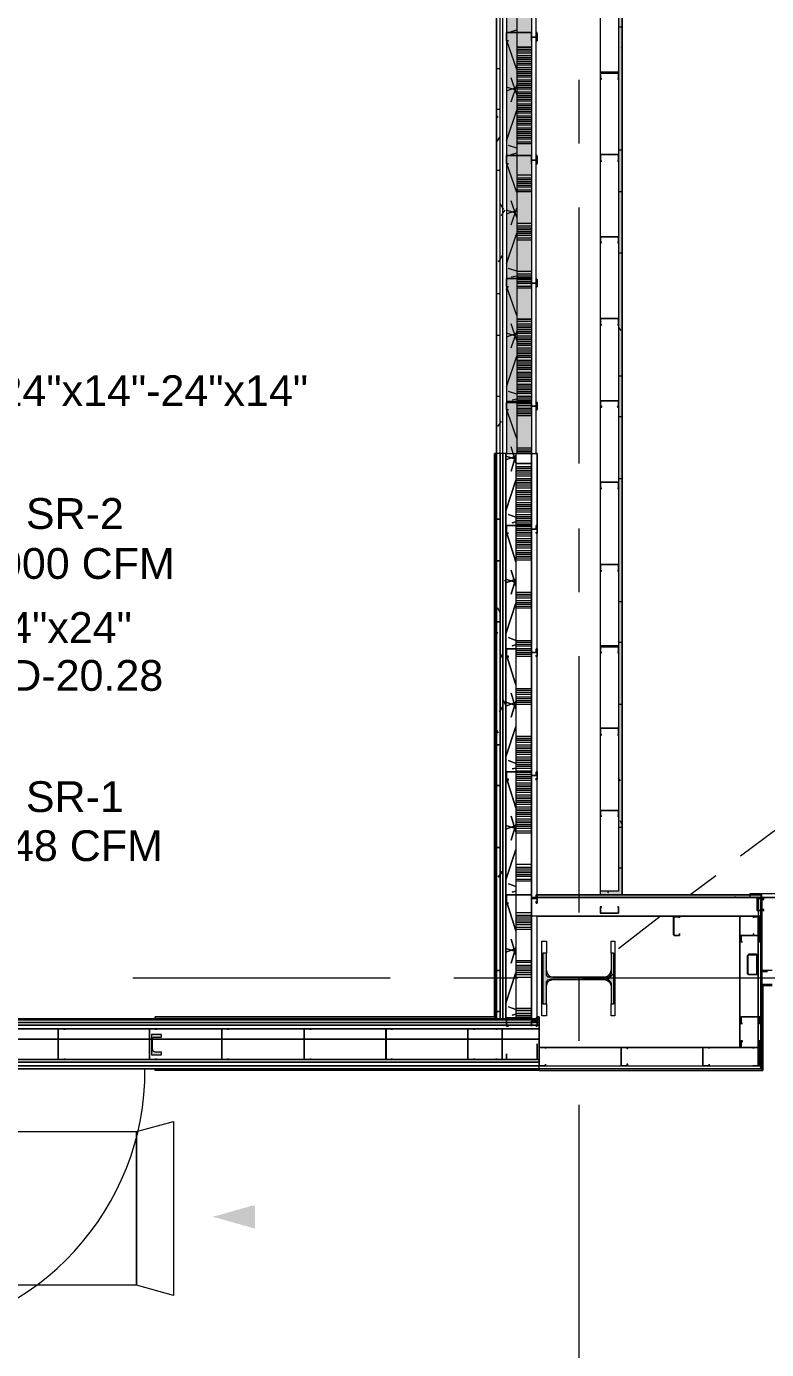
# Model space of a CAD drawing. Header units: metres. Extents: x 39 to 278, y -7 to 151.
# Drawn here: x 71.13 to 74.8, y 23.48 to 30.03 of the extents above; entities that cross this region are included whole.
import ezdxf

# ---------------------------------------------------------------- set-up
doc = ezdxf.new("R2010")
doc.units = ezdxf.units.M
doc.layers.add('HVAC - Ductos', color=5, linetype='Continuous', lineweight=50)
doc.layers.add('PDF_Geometry', color=7, linetype='Continuous', true_color=0xaaaaaa)
doc.layers.add('PDF_Solid Fills', color=7, linetype='Continuous', true_color=0xffffff)
doc.layers.add('PDF_Text', color=7, linetype='Continuous')
doc.styles.add('PDF Helvetica', font='')
doc.styles.get('PDF Helvetica').set_extended_font_data('Helvetica')

msp = doc.modelspace()

# ---------------------------------------------------------------- hatches: boundary and pattern name
at = {"layer": 'HVAC - Ductos', "lineweight": 0, "transparency": 33554559}
msp.add_hatch(color=256, dxfattribs=at).paths.add_polyline_path([(72.2527, 24.0799), (72.2665, 24.0753), (72.2665, 24.1899), (72.2527, 24.1899), (72.2344, 24.1853), (72.2207, 24.1807), (72.2023, 24.1761), (72.1885, 24.1715), (72.1702, 24.1669), (72.1565, 24.1623), (72.1381, 24.1578), (72.1244, 24.1532), (72.1061, 24.1486), (72.0923, 24.144), (72.0557, 24.1349), (72.0923, 24.1257), (72.1061, 24.1211), (72.1244, 24.1165), (72.1381, 24.1119), (72.1565, 24.1074), (72.1702, 24.1028), (72.1885, 24.0982), (72.2023, 24.0936), (72.2207, 24.089), (72.2344, 24.0845)])
at = {"layer": 'PDF_Solid Fills', "lineweight": 0, "transparency": 33554559}
for points in [[(74.0677, 25.7482), (73.9761, 25.7482), (73.9761, 25.7299), (74.0861, 25.7299), (74.0861, 34.1908), (73.9807, 34.1908), (73.9807, 34.177), (74.0677, 34.177)], [(73.559, 28.1729), (73.5636, 31.945), (73.5131, 31.945), (73.5131, 27.9162), (73.5636, 27.9162), (73.5636, 28.1683)], [(73.6644, 25.7161), (74.7599, 25.7161), (74.7599, 25.6245), (74.7781, 25.6245), (74.7781, 25.7115), (74.7736, 25.7115), (74.7736, 25.7299), (73.6644, 25.7299)], [(73.6919, 25.1891), (73.7103, 25.1891), (73.7103, 25.3036), (73.7194, 25.3128), (74.0173, 25.3128), (74.0311, 25.2991), (74.0311, 25.1891), (74.0448, 25.1891), (74.0448, 25.4411), (74.0311, 25.4411), (74.0265, 25.3357), (74.0173, 25.3266), (73.7194, 25.322), (73.7194, 25.3266), (73.7148, 25.3311), (73.7103, 25.3311), (73.7103, 25.4411), (73.6919, 25.4411)], [(71.7623, 25.0241), (71.8035, 25.0241), (71.8035, 25.0378), (71.7531, 25.0378), (71.7531, 24.937), (71.8035, 24.937), (71.8035, 24.9507), (71.7715, 24.9553), (71.7623, 24.9553), (71.7623, 24.9645), (71.7577, 24.9645), (71.7577, 25.0195)]]:
    msp.add_hatch(color=256, dxfattribs=at).paths.add_polyline_path(points)
h = msp.add_hatch(color=256, dxfattribs=at)
h.paths.add_polyline_path([(73.5636, 28.1729), (73.6369, 28.1729), (73.6369, 31.945), (73.5636, 31.945)])
h.paths.add_polyline_path([(73.6369, 28.1683), (73.5636, 28.1683), (73.5636, 27.9162), (73.6369, 27.9162)])
h = msp.add_hatch(color=256, dxfattribs=at)
h.paths.add_polyline_path([(74.0677, 29.7999), (74.0677, 29.8045), (73.9807, 29.8045)])
h.paths.add_polyline_path([(73.9807, 29.7999), (73.9761, 29.7999), (73.9761, 29.7724), (73.9761, 29.7724)])
h = msp.add_hatch(color=256, dxfattribs=at)
h.paths.add_polyline_path([(74.0677, 26.9583), (74.0677, 26.9628), (73.9807, 26.9628)])
h.paths.add_polyline_path([(73.9807, 26.9583), (73.9761, 26.9583), (73.9761, 26.9308), (73.9761, 26.9308)])

# ---------------------------------------------------------------- linework, layer by layer
at = {"layer": 'HVAC - Ductos', "lineweight": 0}
for points in [[(71.6798, 24.5565), (71.8631, 24.607), (71.8631, 23.7453), (71.6798, 23.7957)], [(71.6798, 23.7957), (69.3744, 23.7957), (69.3744, 24.5565), (71.6798, 24.5565)]]:
    msp.add_lwpolyline(points, close=True, dxfattribs=at)
at = {"layer": 'PDF_Geometry', "lineweight": 0}
for points in [[(73.6599, 35.0204), (73.6369, 35.0204), (73.6369, 34.915), (73.6369, 34.8188), (73.6369, 34.8142), (73.6369, 34.3008), (73.6369, 34.2092), (73.6369, 31.945), (73.6369, 31.8304), (73.6369, 31.2208), (73.6369, 30.6112), (73.6369, 30.0016), (73.6369, 29.392), (73.6369, 28.7825), (73.6369, 28.1729)], [(73.4949, 25.1157), (73.4949, 27.9161), (73.4949, 31.945), (73.4949, 34.8188), (73.4949, 34.837), (73.4949, 34.8508), (70.2635, 34.8508), (70.2635, 34.837), (70.2635, 34.8188), (70.2635, 32.99), (70.2635, 26.8391), (70.2635, 26.8115), (70.2635, 25.1157)], [(73.4811, 25.1157), (73.4811, 27.9161), (73.4811, 31.945), (73.4811, 34.8188), (73.4811, 34.837), (70.2819, 34.837), (70.2819, 34.8188), (70.2819, 32.99), (70.2819, 26.8391), (70.2819, 26.8115), (70.2819, 25.1157)], [(73.4627, 25.1157), (73.4627, 27.9161), (73.4536, 27.9161), (73.4581, 27.9161), (73.4627, 27.9161), (73.4627, 31.945), (73.4627, 34.8188)], [(73.9761, 26.1195), (73.9761, 25.7482), (73.9761, 25.7299), (74.0861, 25.7299), (74.0861, 34.1954), (73.9761, 34.1954), (73.9761, 34.1908), (73.9761, 34.1862)], [(73.9761, 34.1908), (74.0677, 34.1908), (74.0861, 34.1908), (74.0861, 25.7299), (74.0677, 25.7299), (73.9761, 25.7299), (74.0677, 25.7299)], [(73.9807, 34.177), (74.0677, 34.177), (74.0677, 25.7482), (73.9761, 25.7482)], [(73.6644, 27.5587), (73.6644, 27.9161), (73.6599, 27.9161), (73.6599, 31.945), (73.6644, 31.945), (73.6644, 32.3987)], [(73.4627, 31.945), (73.4627, 27.9161), (73.4627, 25.1157), (73.5131, 25.1157), (73.6644, 25.1157)], [(73.5131, 31.945), (73.5131, 27.9161)], [(73.5636, 31.945), (73.5636, 31.8304), (73.5636, 31.2208), (73.5636, 30.6112), (73.5636, 30.0016), (73.5636, 29.392), (73.5636, 28.7825), (73.5636, 28.1729)], [(73.9761, 30.1758), (73.9761, 29.7999)], [(73.5131, 29.9603), (73.5131, 29.9603)], [(73.5544, 30.0016), (73.5544, 30.0016)], [(73.6369, 29.9603), (73.6369, 29.9603)], [(73.6553, 29.9787), (73.6553, 29.9787)], [(73.6599, 29.9833), (73.6599, 29.9833)], [(73.6644, 29.9879), (73.6644, 29.9879)], [(73.8707, 29.7678), (73.8707, 29.4516)], [(73.9761, 29.7724), (73.9761, 29.3966)], [(73.5681, 29.392), (73.5681, 29.392)], [(73.9761, 29.3645), (73.9761, 28.9887)], [(73.8707, 29.1353), (73.8707, 27.8657)], [(73.9761, 28.9612), (73.9761, 28.5807)], [(73.9761, 28.5533), (73.9761, 28.1774)], [(73.5636, 28.1683), (73.5636, 27.9161)], [(73.6369, 28.1683), (73.6369, 27.9161), (73.6369, 25.7161), (73.6369, 25.6245), (73.6369, 25.1157)], [(73.9761, 28.1499), (73.9761, 27.7695)], [(70.4469, 25.1157), (71.7715, 25.1157), (73.4581, 25.1157), (73.4581, 27.9161), (73.4536, 27.9161), (73.4627, 27.9161), (73.4581, 27.9161), (73.4581, 25.1157), (71.7715, 25.1157), (73.4627, 25.1157), (73.4627, 27.9161), (73.4627, 25.1157), (71.7715, 25.1157), (73.4627, 25.1157), (71.7715, 25.1157), (73.4627, 25.1157), (71.7715, 25.1157), (71.7715, 25.1203), (71.7715, 25.1157), (71.7715, 25.1203), (71.7715, 25.1249), (73.4536, 25.1249), (71.7715, 25.1249), (71.7715, 25.1203), (71.7715, 25.1157)], [(73.4627, 25.1157), (73.4627, 27.9161), (73.4627, 25.1157)], [(73.4627, 25.1157), (73.4627, 27.9161), (73.4627, 25.1157)], [(73.4627, 27.9161), (73.4627, 27.9161)], [(73.5086, 27.9161), (73.5131, 27.9161), (73.5086, 27.9161), (73.5086, 25.1157), (73.5086, 27.9161), (73.559, 27.9161), (73.559, 27.5587), (73.559, 26.9491), (73.559, 26.3395), (73.559, 25.7299), (73.559, 25.1203), (73.559, 25.1157), (73.5131, 25.1157)], [(73.559, 27.9161), (73.5636, 27.9161), (73.559, 27.9161), (73.559, 27.5587), (73.559, 26.9491), (73.559, 26.3395), (73.559, 25.7299), (73.559, 25.1203), (73.559, 25.1157)], [(73.6644, 25.7299), (74.7736, 25.7299), (74.7736, 25.7161), (74.7782, 25.7161), (73.6644, 25.7161), (73.6369, 25.7161), (73.6369, 27.9161), (73.6644, 27.9161), (73.6644, 27.5587)], [(73.6369, 27.9161), (73.6369, 27.9161)], [(73.9761, 27.742), (73.9761, 27.3661)], [(73.6277, 27.5587), (73.6277, 27.5587)], [(73.8707, 27.5449), (73.8707, 27.2287)], [(73.6644, 26.9491), (73.6644, 27.522)], [(73.6644, 26.9491), (73.6644, 27.522)], [(73.9761, 27.3341), (73.9761, 26.9583)], [(73.5131, 26.9399), (73.5131, 26.9399)], [(73.5223, 26.9491), (73.5223, 26.9491)], [(73.6369, 26.9445), (73.6369, 26.9445)], [(73.6644, 26.3395), (73.6644, 26.9124)], [(73.6644, 26.3395), (73.6644, 26.9124)], [(73.8707, 26.9124), (73.8707, 25.6428)], [(73.9761, 26.9307), (73.9761, 26.5549)], [(73.9761, 26.5228), (73.9761, 26.147)], [(73.5131, 26.3165), (73.5131, 26.3165)], [(73.5361, 26.3395), (73.5361, 26.3395)], [(74.7599, 25.7115), (74.7599, 25.6519), (74.7599, 25.6245), (74.6682, 25.6245), (74.6682, 24.9736), (74.6728, 24.9736), (74.6682, 24.9736), (74.5169, 24.9736), (74.6682, 24.9736), (74.6682, 25.6245), (74.7782, 25.6245), (74.7782, 25.6519), (74.7782, 25.7115), (74.7782, 25.6519), (74.7782, 25.6245), (73.6369, 25.6245), (73.6369, 25.7161), (74.7782, 25.7161), (74.7782, 25.7299), (73.6644, 25.7299), (73.6644, 26.3028)], [(73.6644, 25.1203), (73.6644, 25.6245), (74.7599, 25.6245), (74.7736, 25.6245), (74.7782, 25.6245), (74.7782, 25.6519), (74.7782, 25.7115), (74.7782, 25.7299), (73.6644, 25.7299), (73.6644, 26.3028)], [(74.6728, 25.9224), (74.9294, 26.1149)], [(74.4207, 25.7299), (74.549, 25.8261)], [(70.0985, 24.8682), (73.6736, 24.8682), (74.7782, 24.8682), (73.6736, 24.8682), (73.6736, 24.8591), (71.7715, 24.8591), (71.7715, 24.8682), (73.6736, 24.8682), (73.6736, 24.8591), (74.7828, 24.8591), (74.7828, 25.2853), (74.7782, 25.2853), (74.7828, 25.2853), (74.7828, 24.8591), (74.7782, 24.8682), (73.6736, 24.8682), (73.6736, 24.882), (74.7736, 24.882), (74.7736, 24.8682), (73.6736, 24.8682), (73.6736, 24.8591), (74.7828, 24.8591), (74.7782, 24.8682), (74.7736, 24.8682), (74.7736, 25.6245), (74.7736, 25.6519), (74.7736, 25.7115)], [(73.6644, 25.6245), (73.6369, 25.6245), (73.6369, 25.7161), (73.6644, 25.7161), (74.7599, 25.7161)], [(74.7782, 25.7299), (73.6644, 25.7299), (74.7782, 25.7299)], [(73.9761, 25.7299), (73.9761, 25.7299)], [(85.7645, 25.7161), (74.7186, 25.7161)], [(74.7782, 25.7161), (74.7782, 25.7115), (74.7782, 25.6519), (74.7782, 24.8682), (74.7782, 25.2853), (74.7782, 24.8682), (74.7782, 24.9736), (74.7782, 25.6245)], [(70.0985, 24.8682), (73.6736, 24.8682), (73.6736, 24.882), (74.7599, 24.882), (74.7599, 24.9736), (74.7599, 25.1249), (74.7599, 25.5282), (74.7599, 25.6199), (74.7599, 25.5282), (74.7599, 25.1249), (74.7599, 24.9736), (74.7599, 24.882), (74.7736, 24.882), (74.7736, 25.6245)], [(73.6644, 25.1203), (73.6644, 25.6245), (73.6369, 25.6245), (73.6369, 25.1157), (73.6644, 25.1157)], [(74.0677, 25.4641), (74.274, 25.6245)], [(74.7736, 25.6245), (74.7782, 25.6245)], [(73.7103, 25.1891), (73.7103, 25.1295), (73.6873, 25.1295), (73.6873, 25.5007), (73.7103, 25.5007), (73.7103, 25.4411)], [(74.0311, 25.4411), (74.0311, 25.5007), (74.0495, 25.5007), (74.0495, 25.1295), (74.0311, 25.1295), (74.0311, 25.1891)], [(72.9357, 25.3174), (71.6615, 25.3174)], [(73.5681, 25.3174), (73.2519, 25.3174)], [(73.7103, 25.3541), (73.7148, 25.3403), (73.724, 25.3266), (73.7423, 25.322), (73.999, 25.322), (74.0127, 25.3266), (74.0265, 25.3403), (74.0311, 25.3541)], [(74.0311, 25.2807), (74.0265, 25.2945), (74.0127, 25.3036), (73.999, 25.3082), (73.7423, 25.3082), (73.724, 25.3036), (73.7148, 25.2945), (73.7103, 25.2807)], [(73.8707, 25.322), (73.8707, 25.0057)], [(75.1541, 25.3174), (73.8845, 25.3174)], [(73.8936, 25.3128), (73.9027, 25.322)], [(74.0127, 25.3082), (74.0449, 25.3403)], [(74.8286, 25.3541), (74.7828, 25.3541), (74.7828, 25.3495), (74.7873, 25.3495), (74.8057, 25.3495)], [(74.8286, 25.2853), (74.7873, 25.2853), (74.7828, 25.2853), (74.7828, 25.2807), (74.8286, 25.2807)], [(70.0985, 25.1157), (73.5131, 25.1157), (73.6644, 25.1157), (73.6736, 25.1157), (73.6736, 24.9736), (73.6781, 24.9736), (73.6736, 24.9736), (73.6736, 24.882), (70.2635, 24.882), (73.6736, 24.882), (73.6736, 24.9003), (70.2498, 24.9003), (73.6736, 24.9003), (73.6736, 24.9141), (70.2865, 24.9141), (73.6736, 24.9141), (73.6736, 24.9736), (73.6736, 25.0149), (73.6736, 25.0653), (70.1994, 25.0653)], [(70.2956, 25.1111), (73.5131, 25.1111), (73.6644, 25.1111), (73.6736, 25.1111), (73.6736, 25.1157), (73.6644, 25.1157), (73.5131, 25.1157), (70.2956, 25.1157)], [(73.4536, 25.1249), (71.7715, 25.1249)], [(71.7715, 25.1249), (71.7715, 25.1203)], [(71.7715, 25.1249), (71.7715, 25.1249)], [(73.4536, 25.1249), (71.7715, 25.1249)], [(71.7715, 25.1249), (71.7715, 25.1203)], [(71.7715, 25.1249), (71.7715, 25.1249)], [(71.7715, 25.1157), (71.7715, 25.1157)], [(71.7715, 25.1157), (71.7715, 25.1157)], [(71.7715, 25.1157), (71.7715, 25.1157)], [(71.7715, 25.1157), (71.7715, 25.1157)], [(73.6644, 25.1157), (73.6736, 25.1157), (73.6644, 25.1157)], [(73.6644, 25.1157), (73.6736, 25.1157), (73.6644, 25.1157)], [(73.6644, 24.9919), (73.6644, 24.9919)], [(73.5131, 24.9415), (73.5131, 24.9415)], [(73.5131, 24.9278), (73.5131, 24.9278)], [(73.6186, 24.9141), (73.6186, 24.9141)], [(73.6644, 24.9553), (73.6644, 24.9599)], [(71.7715, 24.8682), (73.6736, 24.8682), (73.6736, 24.8591), (71.7715, 24.8591), (71.7715, 24.8682), (70.4469, 24.8682), (70.0985, 24.8682), (70.0985, 24.8591), (70.4469, 24.8591), (70.4469, 24.8682)], [(70.0985, 24.8682), (73.6736, 24.8682), (70.0985, 24.8682)], [(73.6736, 24.8682), (73.6736, 24.8682)], [(73.6736, 24.8682), (74.7782, 24.8682), (73.6736, 24.8682)], [(73.8707, 24.6895), (73.8707, 23.4199)]]:
    msp.add_lwpolyline(points, dxfattribs=at)
at = {"layer": 'PDF_Geometry', "color": 7, "lineweight": 0, "true_color": 0xffffff}
for points in [[(74.0677, 30.0291), (74.0861, 30.0291)], [(74.0861, 29.9283), (74.0815, 29.9237)], [(74.0861, 29.7357), (74.0861, 29.7357)], [(74.0677, 29.4195), (74.0861, 29.4195)], [(74.0677, 29.2133), (74.0861, 29.2133)], [(74.0677, 28.9107), (74.0861, 28.9107)], [(74.0815, 28.5257), (74.0677, 28.5441)], [(74.0677, 28.3011), (74.0861, 28.3011)], [(74.0677, 28.0995), (74.0861, 28.0995)], [(74.0677, 27.7924), (74.0861, 27.7924)], [(74.0861, 27.6915), (74.0861, 27.6915)], [(74.0677, 27.1828), (74.0861, 27.1828)], [(74.0677, 26.9811), (74.0861, 26.9811)], [(74.0861, 26.6878), (74.0861, 26.6878)], [(74.0677, 26.6741), (74.0861, 26.6741)], [(74.0769, 26.2937), (74.0677, 26.3074)], [(74.0861, 26.0782), (74.0769, 26.0965)], [(74.0677, 26.0645), (74.0861, 26.0645)], [(74.0677, 25.8628), (74.0861, 25.8628)], [(74.0173, 25.7482), (74.0127, 25.7391)], [(74.5215, 25.7299), (74.5215, 25.7299)], [(74.5215, 25.7299), (74.5215, 25.7299)]]:
    msp.add_lwpolyline(points, dxfattribs=at)
at = {"layer": 'PDF_Geometry', "lineweight": 0}
for points in [[(73.6369, 29.9603), (73.6369, 29.9787), (73.6599, 29.9787), (73.6599, 29.9833), (73.6599, 29.9971), (73.6644, 29.9971), (73.6644, 29.9603), (73.6599, 29.9603), (73.6599, 29.9649), (73.6599, 29.9603), (73.6644, 29.9603), (73.6644, 30.0016), (73.6599, 30.0016), (73.6599, 29.9833), (73.6599, 29.9787), (73.6369, 29.9787), (73.6369, 30.0016), (73.5131, 30.0016), (73.5131, 29.9603), (73.5223, 29.9603), (73.5131, 29.9603), (73.5131, 30.0016), (73.6369, 30.0016)], [(74.0677, 29.7724), (74.0677, 29.7999), (74.0677, 29.8045), (73.9807, 29.8045), (73.9761, 29.8045), (73.9761, 29.7999), (73.9761, 29.7724), (73.9853, 29.7724), (73.9807, 29.7724), (73.9807, 29.7999), (74.0677, 29.7999), (74.0677, 29.7724), (74.0632, 29.7724)], [(73.6369, 29.3507), (73.6369, 29.3691), (73.6599, 29.3691), (73.6599, 29.3737), (73.6599, 29.3874), (73.6644, 29.3874), (73.6644, 29.3507), (73.6599, 29.3507), (73.6599, 29.3553), (73.6599, 29.3507), (73.6644, 29.3507), (73.6644, 29.392), (73.6599, 29.392), (73.6599, 29.3737), (73.6599, 29.3691), (73.6369, 29.3691), (73.6369, 29.3874), (73.6369, 29.392), (73.5131, 29.392), (73.5131, 29.3874), (73.5131, 29.3507), (73.5223, 29.3507), (73.5131, 29.3507), (73.5131, 29.3874), (73.5131, 29.392), (73.6369, 29.392), (73.6369, 29.3874)], [(74.0677, 29.3645), (74.0677, 29.3966), (73.9807, 29.3966), (73.9761, 29.3966), (73.9761, 29.3645), (73.9853, 29.3645), (73.9807, 29.3645), (73.9807, 29.3966), (74.0677, 29.3966), (74.0677, 29.3645), (74.0632, 29.3645)], [(74.0677, 28.9612), (74.0677, 28.9887), (73.9807, 28.9887), (73.9761, 28.9887), (73.9761, 28.9612), (73.9853, 28.9612), (73.9807, 28.9612), (73.9807, 28.9887), (74.0677, 28.9887), (74.0677, 28.9612), (74.0632, 28.9612)], [(73.6369, 28.7412), (73.6369, 28.7595), (73.6599, 28.7595), (73.6599, 28.7779), (73.6644, 28.7779), (73.6644, 28.7412), (73.6599, 28.7412), (73.6599, 28.7457), (73.6599, 28.7412), (73.6644, 28.7412), (73.6644, 28.7779), (73.6599, 28.7825), (73.6599, 28.7779), (73.6599, 28.7595), (73.6369, 28.7595), (73.6369, 28.7779), (73.6369, 28.7825), (73.5131, 28.7825), (73.5131, 28.7779), (73.5131, 28.7412), (73.5223, 28.7412), (73.5131, 28.7412), (73.5131, 28.7779), (73.5131, 28.7825), (73.6369, 28.7825), (73.6369, 28.7779)], [(74.0677, 28.5533), (74.0677, 28.5807), (74.0677, 28.5853), (73.9807, 28.5853), (73.9761, 28.5853), (73.9761, 28.5807), (73.9761, 28.5533), (73.9853, 28.5533), (73.9807, 28.5533), (73.9807, 28.5807), (73.9807, 28.5853), (74.0677, 28.5853), (74.0677, 28.5807), (74.0677, 28.5533), (74.0632, 28.5533)], [(73.6369, 28.1316), (73.6369, 28.1499), (73.6599, 28.1499), (73.6599, 28.1683), (73.6644, 28.1683), (73.6644, 28.1316), (73.6599, 28.1316), (73.6599, 28.1361), (73.6599, 28.1316), (73.6644, 28.1316), (73.6644, 28.1683), (73.6599, 28.1729), (73.6599, 28.1683), (73.6599, 28.1499), (73.6369, 28.1499), (73.6369, 28.1683), (73.6369, 28.1729), (73.5131, 28.1729), (73.5131, 28.1683), (73.5131, 28.1316), (73.5223, 28.1316), (73.5131, 28.1316), (73.5131, 28.1683), (73.6369, 28.1683)], [(74.0677, 28.1453), (74.0677, 28.1774), (73.9807, 28.1774), (73.9761, 28.1774), (73.9761, 28.1453), (73.9853, 28.1453), (73.9853, 28.1499), (73.9807, 28.1499), (73.9807, 28.1774), (74.0677, 28.1774), (74.0677, 28.1499), (74.0632, 28.1499), (74.0632, 28.1453)], [(73.4536, 25.1249), (73.4536, 27.9161)], [(73.4536, 25.1249), (73.4536, 27.9161)], [(73.4627, 25.1157), (73.4627, 27.9161), (73.4627, 25.1157), (73.4811, 25.1157), (73.4811, 27.9161), (73.4627, 27.9161)], [(73.4811, 25.1157), (73.4949, 25.1157), (73.4949, 27.9161), (73.4811, 27.9161)], [(73.4949, 25.1157), (73.5086, 25.1157), (73.5086, 27.9161), (73.4949, 27.9161)], [(73.559, 25.1157), (73.6369, 25.1157), (73.6369, 27.9161), (73.559, 27.9161), (73.559, 27.5587), (73.559, 26.9491), (73.559, 26.3395), (73.559, 25.7299), (73.559, 25.1203)], [(74.0677, 27.742), (74.0677, 27.7695), (74.0677, 27.7741), (73.9807, 27.7741), (73.9761, 27.7741), (73.9761, 27.7695), (73.9761, 27.742), (73.9853, 27.742), (73.9807, 27.742), (73.9807, 27.7695), (73.9807, 27.7741), (74.0677, 27.7741), (74.0677, 27.7695), (74.0677, 27.742), (74.0632, 27.742)], [(73.6369, 27.522), (73.6369, 27.5403), (73.6599, 27.5403), (73.6599, 27.5587), (73.6644, 27.5587), (73.6644, 27.522), (73.6599, 27.522), (73.6599, 27.5266), (73.6599, 27.522), (73.6644, 27.522), (73.6644, 27.5587), (73.6599, 27.5587), (73.6599, 27.5403), (73.6369, 27.5403), (73.6369, 27.5587), (73.5131, 27.5587), (73.5131, 27.522), (73.5223, 27.522), (73.5131, 27.522), (73.5131, 27.5587), (73.6369, 27.5587)], [(74.0677, 27.3341), (74.0677, 27.3661), (73.9807, 27.3661), (73.9761, 27.3661), (73.9761, 27.3341), (73.9853, 27.3341), (73.9807, 27.3341), (73.9807, 27.3661), (74.0677, 27.3661), (74.0677, 27.3341), (74.0632, 27.3341)], [(73.6369, 26.9078), (73.6369, 26.9307), (73.6599, 26.9307), (73.6599, 26.9491), (73.6644, 26.9491), (73.6644, 26.9124), (73.6599, 26.9124), (73.6599, 26.917), (73.6599, 26.9124), (73.6599, 26.9078), (73.6644, 26.9124), (73.6644, 26.9491), (73.6599, 26.9491), (73.6599, 26.9307), (73.6369, 26.9307), (73.6369, 26.9491), (73.5131, 26.9491), (73.5131, 26.9124), (73.5131, 26.9078), (73.5223, 26.9078), (73.5223, 26.9124), (73.5131, 26.9124), (73.5131, 26.9491), (73.6369, 26.9491)], [(74.0677, 26.9307), (74.0677, 26.9583), (74.0677, 26.9628), (73.9807, 26.9628), (73.9761, 26.9583), (73.9761, 26.9307), (73.9853, 26.9307), (73.9807, 26.9307), (73.9807, 26.9583), (74.0677, 26.9583), (74.0677, 26.9307), (74.0632, 26.9307)], [(74.0677, 26.5228), (74.0677, 26.5549), (73.9807, 26.5549), (73.9761, 26.5549), (73.9761, 26.5228), (73.9853, 26.5228), (73.9807, 26.5228), (73.9807, 26.5549), (74.0677, 26.5549), (74.0677, 26.5228), (74.0632, 26.5228)], [(73.6369, 26.2982), (73.6369, 26.3211), (73.6599, 26.3211), (73.6599, 26.3395), (73.6644, 26.3395), (73.6644, 26.3028), (73.6599, 26.2982), (73.6599, 26.3028), (73.6599, 26.3074), (73.6599, 26.3028), (73.6599, 26.2982), (73.6644, 26.3028), (73.6644, 26.3395), (73.6599, 26.3395), (73.6599, 26.3211), (73.6369, 26.3211), (73.6369, 26.3395), (73.5131, 26.3395), (73.5131, 26.3028), (73.5131, 26.2982), (73.5223, 26.2982), (73.5223, 26.3028), (73.5131, 26.3028), (73.5131, 26.3395), (73.6369, 26.3395)], [(74.0677, 26.1195), (74.0677, 26.147), (73.9807, 26.147), (73.9761, 26.147), (73.9761, 26.1195), (73.9853, 26.1195), (73.9807, 26.1195), (73.9807, 26.147), (74.0677, 26.147), (74.0677, 26.1195), (74.0632, 26.1195)], [(73.6369, 25.6886), (73.6369, 25.7115), (73.6599, 25.7115), (73.6599, 25.7299), (73.6644, 25.7299), (73.6644, 25.6886), (73.6599, 25.6886), (73.6599, 25.6978), (73.6599, 25.6886), (73.6644, 25.6886), (73.6644, 25.7299), (73.6599, 25.7299), (73.6599, 25.7115), (73.6369, 25.7115), (73.6369, 25.7299), (73.5131, 25.7299), (73.5131, 25.6932), (73.5131, 25.6886), (73.5223, 25.6886), (73.5131, 25.6886), (73.5131, 25.6932), (73.5131, 25.7299), (73.6369, 25.7299)], [(74.7186, 25.7161), (85.7645, 25.7161), (85.7645, 25.7345), (74.7186, 25.7345)], [(74.7873, 25.7115), (74.7553, 25.7115), (74.7553, 25.6519), (74.7873, 25.6519), (74.7873, 25.6565), (74.7828, 25.6565), (74.7828, 25.6519), (74.7553, 25.6519), (74.7553, 25.7115), (74.7828, 25.7115), (74.7828, 25.707), (74.7873, 25.707)], [(73.9761, 25.6703), (73.9761, 25.6428), (73.9761, 25.6382), (73.9807, 25.6382), (74.0677, 25.6382), (74.0677, 25.6428), (74.0677, 25.6703), (74.0632, 25.6703), (74.0677, 25.6703), (74.0677, 25.6428), (74.0677, 25.6382), (73.9807, 25.6382), (73.9807, 25.6428), (73.9807, 25.6703), (73.9853, 25.6703)], [(74.3702, 25.6199), (74.3427, 25.6199), (74.3382, 25.6199), (74.3382, 25.5328), (74.3427, 25.5282), (74.3702, 25.5282), (74.3702, 25.5373), (74.3702, 25.5282), (74.3427, 25.5282), (74.3427, 25.5328), (74.3427, 25.6199), (74.3702, 25.6199), (74.3702, 25.6153)], [(74.7369, 25.5282), (74.7644, 25.5282), (74.769, 25.5328), (74.769, 25.6199), (74.7644, 25.6199), (74.7369, 25.6199), (74.7369, 25.6153), (74.7369, 25.6199), (74.7644, 25.6199), (74.7644, 25.5328), (74.7644, 25.5282), (74.7369, 25.5282), (74.7369, 25.5373)], [(74.769, 25.4961), (74.769, 25.5282), (74.7644, 25.5282), (74.6773, 25.5282), (74.6728, 25.5282), (74.6728, 25.4961), (74.6819, 25.4961), (74.6773, 25.4961), (74.6773, 25.5282), (74.7644, 25.5282), (74.7644, 25.4961), (74.7599, 25.4961)], [(74.0311, 25.1891), (74.0449, 25.1891), (74.0449, 25.4411), (74.0311, 25.4411), (74.0311, 25.3403), (74.0265, 25.3311), (74.0173, 25.322), (74.0082, 25.322), (73.7332, 25.322), (73.7194, 25.322), (73.7103, 25.3311), (73.7103, 25.3403), (73.7103, 25.4411), (73.6919, 25.4411), (73.6919, 25.1891), (73.7103, 25.1891), (73.7103, 25.2899), (73.7103, 25.2991), (73.7194, 25.3082), (73.7332, 25.3128), (74.0082, 25.3128), (74.0173, 25.3082), (74.0265, 25.2991), (74.0311, 25.2899)], [(74.7507, 25.4365), (74.714, 25.4365), (74.7095, 25.432), (74.7049, 25.4274), (74.7049, 25.3403), (74.7095, 25.3357), (74.714, 25.3357), (74.7507, 25.3357), (74.7553, 25.3357), (74.7553, 25.3403), (74.7553, 25.4274), (74.7553, 25.432)], [(74.7507, 25.432), (74.7507, 25.4274), (74.7507, 25.3403), (74.7507, 25.3357), (74.714, 25.3357), (74.7095, 25.3403), (74.7095, 25.4274), (74.7095, 25.432), (74.714, 25.432)], [(73.6736, 25.0973), (73.6736, 25.1111), (73.6644, 25.1111), (73.5131, 25.1111), (70.2819, 25.1111), (70.2819, 25.0973), (73.5131, 25.0973), (73.6369, 25.0973)], [(73.6369, 25.0791), (73.6369, 25.1019), (73.6599, 25.1019), (73.6599, 25.1203), (73.6644, 25.1203), (73.6644, 25.0791), (73.6599, 25.0791), (73.6599, 25.0836), (73.6599, 25.0791), (73.6644, 25.0791), (73.6644, 25.1203), (73.6599, 25.1203), (73.6599, 25.1019), (73.6369, 25.1019), (73.6369, 25.1203), (73.5131, 25.1203), (73.5131, 25.0791), (73.5223, 25.0791), (73.5131, 25.0791), (73.5131, 25.1203), (73.6369, 25.1203)], [(73.6644, 25.1249), (73.6736, 25.1249)], [(73.6644, 25.1249), (73.6736, 25.1249)], [(73.6644, 25.1157), (73.6736, 25.1157)], [(73.6644, 25.1157), (73.6736, 25.1157)], [(73.6736, 25.1157), (73.6736, 25.1203), (73.6736, 25.1249), (73.6736, 25.1203)], [(73.6736, 25.1157), (73.6736, 25.1203), (73.6736, 25.1249), (73.6736, 25.1203)], [(74.769, 25.0928), (74.769, 25.1249), (74.7644, 25.1249), (74.6773, 25.1249), (74.6728, 25.1249), (74.6728, 25.0928), (74.6819, 25.0928), (74.6773, 25.0928), (74.6773, 25.1249), (74.7644, 25.1249), (74.7644, 25.0928), (74.7599, 25.0928)], [(73.6736, 25.0653), (73.6736, 25.0836), (73.6644, 25.0836), (73.5131, 25.0836), (70.2498, 25.0836), (70.2498, 25.0653)], [(73.6736, 25.0836), (73.6736, 25.0973), (73.6369, 25.0973), (73.5131, 25.0973), (70.2635, 25.0973), (70.2635, 25.0836), (73.5131, 25.0836), (73.6644, 25.0836)], [(71.3223, 25.0653), (71.2948, 25.0653), (71.2902, 25.0653), (71.2902, 25.0607), (71.2902, 24.9141), (71.2948, 24.9141), (71.3223, 24.9141), (71.3223, 24.9186), (71.3223, 24.9141), (71.2948, 24.9141), (71.2902, 24.9141), (71.2902, 25.0607), (71.2902, 25.0653), (71.2948, 25.0653), (71.3223, 25.0653), (71.3223, 25.0607)], [(71.7761, 25.0653), (71.7439, 25.0653), (71.7439, 24.9141), (71.7761, 24.9141), (71.7761, 24.9186), (71.7761, 24.9141), (71.7439, 24.9141), (71.7439, 25.0653), (71.7761, 25.0653), (71.7761, 25.0607)], [(71.7531, 24.9369), (71.8035, 24.9369), (71.8035, 24.9507), (71.7715, 24.9507), (71.7623, 24.9553), (71.7577, 24.9645), (71.7577, 25.0149), (71.7623, 25.0241), (71.7715, 25.0241), (71.8035, 25.0241), (71.8035, 25.0378), (71.7531, 25.0378)], [(72.1335, 25.0653), (72.1061, 25.0653), (72.1015, 25.0653), (72.1015, 24.9141), (72.1061, 24.9141), (72.1335, 24.9141), (72.1335, 24.9186), (72.1335, 24.9141), (72.1061, 24.9141), (72.1015, 24.9141), (72.1015, 25.0653), (72.1061, 25.0653), (72.1335, 25.0653), (72.1335, 25.0607)], [(72.5415, 25.0653), (72.5094, 25.0653), (72.5094, 24.9141), (72.5415, 24.9141), (72.5415, 24.9186), (72.5415, 24.9141), (72.5094, 24.9141), (72.5094, 25.0653), (72.5415, 25.0653), (72.5415, 25.0607)], [(72.9449, 25.0653), (72.9173, 25.0653), (72.9127, 25.0653), (72.9127, 24.9141), (72.9173, 24.9141), (72.9449, 24.9141), (72.9449, 24.9186), (72.9449, 24.9141), (72.9173, 24.9141), (72.9173, 25.0653), (72.9449, 25.0653), (72.9449, 25.0607)], [(73.3527, 25.0653), (73.3207, 25.0653), (73.3207, 24.9141), (73.3527, 24.9141), (73.3527, 24.9186), (73.3527, 24.9141), (73.3207, 24.9141), (73.3207, 25.0653), (73.3527, 25.0653), (73.3527, 25.0607)], [(73.4627, 24.9141), (73.4903, 24.9141), (73.4903, 25.0653), (73.4627, 25.0653), (73.4627, 25.0607), (73.4627, 25.0653), (73.4903, 25.0653), (73.4903, 24.9141), (73.4627, 24.9141), (73.4627, 24.9186)], [(70.4698, 25.0149), (70.8869, 25.0149), (71.2902, 25.0149), (71.7439, 25.0149), (71.7531, 25.0149), (71.7439, 25.0149), (71.2902, 25.0149), (70.8869, 25.0149)], [(71.7577, 25.0149), (72.1015, 25.0149), (72.5094, 25.0149), (72.9127, 25.0149), (72.5094, 25.0149), (72.1015, 25.0149)], [(72.9173, 25.0149), (73.3207, 25.0149), (73.4903, 25.0149), (73.6736, 25.0149), (73.4903, 25.0149), (73.3207, 25.0149)], [(73.6644, 24.9141), (73.6644, 24.9919), (73.6644, 24.9141), (73.5131, 24.9141)], [(73.7057, 24.9736), (73.6781, 24.9736), (73.6736, 24.9736), (73.6736, 24.8865), (73.6736, 24.882), (73.6781, 24.882), (73.7057, 24.882), (73.7057, 24.8911), (73.7057, 24.882), (73.6781, 24.882), (73.6736, 24.882), (73.6736, 24.8865), (73.6736, 24.9736), (73.6781, 24.9736), (73.7057, 24.9736), (73.7057, 24.9691)], [(73.7057, 24.9736), (74.0815, 24.9736)], [(74.1136, 24.9736), (74.0815, 24.9736), (74.0815, 24.8865), (74.0815, 24.882), (74.1136, 24.882), (74.1136, 24.8911), (74.109, 24.8911), (74.109, 24.882), (74.0815, 24.882), (74.0815, 24.8865), (74.0815, 24.9736), (74.109, 24.9736), (74.109, 24.9691), (74.1136, 24.9691)], [(74.1136, 24.9736), (74.4894, 24.9736)], [(74.5169, 24.9736), (74.4894, 24.9736), (74.4849, 24.9736), (74.4849, 24.8865), (74.4849, 24.882), (74.4894, 24.882), (74.5169, 24.882), (74.5169, 24.8911), (74.5169, 24.882), (74.4894, 24.882), (74.4849, 24.8865), (74.4849, 24.9736), (74.4894, 24.9736), (74.5169, 24.9736), (74.5169, 24.9691)], [(74.6728, 25.0057), (74.6728, 24.9736), (74.6773, 24.9736), (74.7644, 24.9736), (74.769, 24.9736), (74.769, 25.0057), (74.7599, 25.0057), (74.7599, 25.0011), (74.7644, 25.0011), (74.7644, 24.9736), (74.6773, 24.9736), (74.6773, 25.0011), (74.6819, 25.0011), (74.6819, 25.0057)], [(74.6773, 24.9736), (74.7369, 24.9736)], [(74.7369, 24.882), (74.7644, 24.882), (74.769, 24.8865), (74.769, 24.9736), (74.7644, 24.9736), (74.7369, 24.9736), (74.7369, 24.9691), (74.7369, 24.9736), (74.7644, 24.9736), (74.7644, 24.8865), (74.7644, 24.882), (74.7369, 24.882), (74.7369, 24.8865)], [(73.5131, 24.9415), (73.5131, 24.9141)]]:
    msp.add_lwpolyline(points, close=True, dxfattribs=at)
at = {"layer": 'PDF_Geometry', "color": 254, "lineweight": 0, "true_color": 0xdddddd}
for points in [[(73.5636, 29.8183), (73.5131, 29.9649)], [(73.5361, 30.0062), (73.5636, 30.0153)], [(73.5636, 29.6945), (73.5361, 29.777)], [(73.5544, 29.7175), (73.5131, 29.7312)], [(73.5131, 29.7129), (73.5636, 29.7312)], [(73.5361, 29.6579), (73.5636, 29.7403)], [(73.5131, 29.4653), (73.5636, 29.6166)], [(73.5636, 29.4287), (73.5223, 29.4425)], [(73.5361, 29.3966), (73.5636, 29.4057)], [(73.5636, 29.2087), (73.5131, 29.3553)], [(73.5636, 29.0849), (73.5361, 29.1675)], [(73.5544, 29.1079), (73.5131, 29.1216)], [(73.5131, 29.1033), (73.5636, 29.1216)], [(73.5361, 29.0483), (73.5636, 29.1307)], [(73.5131, 28.8557), (73.5636, 29.007)], [(73.5636, 28.8191), (73.5223, 28.8329)], [(73.5361, 28.7916), (73.5636, 28.7962)], [(73.5636, 28.5991), (73.5131, 28.7457)], [(73.5544, 28.4983), (73.5131, 28.512)], [(73.5131, 28.4937), (73.5636, 28.512)], [(73.5636, 28.4753), (73.5361, 28.5579)], [(73.5361, 28.4387), (73.5636, 28.5211)], [(73.5131, 28.2461), (73.5636, 28.3974)], [(73.5636, 28.2095), (73.5223, 28.2233)], [(73.5407, 28.182), (73.5636, 28.1866)], [(73.5636, 27.9895), (73.5131, 28.1361)], [(73.5452, 27.9161), (73.5361, 27.9483)]]:
    msp.add_lwpolyline(points, dxfattribs=at)
at = {"layer": 'PDF_Geometry', "color": 254, "lineweight": 0, "true_color": 0xd4d4d4}
for points in [[(73.6369, 29.9283), (73.5636, 29.9283)], [(73.6369, 28.5807), (73.5636, 28.5807)], [(73.6369, 27.8657), (73.559, 27.8657)], [(73.6369, 26.5137), (73.559, 26.5137)], [(73.6369, 25.1661), (73.559, 25.1661)]]:
    msp.add_lwpolyline(points, close=True, dxfattribs=at)
for points in [[(73.5636, 29.9191), (73.6369, 29.9191)], [(73.5636, 29.9099), (73.6369, 29.9099)], [(73.5636, 29.9008), (73.6369, 29.9008)], [(73.5636, 29.887), (73.6369, 29.887)], [(73.5636, 29.8779), (73.6369, 29.8779)], [(73.5636, 29.8687), (73.6369, 29.8687)], [(73.5636, 29.8595), (73.6369, 29.8595)], [(73.5636, 29.8503), (73.6369, 29.8503)], [(73.5636, 29.8412), (73.6369, 29.8412)], [(73.5636, 29.8275), (73.6369, 29.8275)], [(73.5636, 29.8183), (73.6369, 29.8183)], [(73.5636, 29.8091), (73.6369, 29.8091)], [(73.5636, 29.7999), (73.6369, 29.7999)], [(73.5636, 29.7907), (73.6369, 29.7907)], [(73.5636, 29.7816), (73.6369, 29.7816)], [(73.5636, 29.7678), (73.6369, 29.7678)], [(73.5636, 29.7587), (73.6369, 29.7587)], [(73.5636, 29.7495), (73.6369, 29.7495)], [(73.5636, 29.7403), (73.6369, 29.7403)], [(73.5636, 29.7312), (73.6369, 29.7312)], [(73.5636, 29.7221), (73.6369, 29.7221)], [(73.5636, 29.7083), (73.6369, 29.7083)], [(73.5636, 29.6991), (73.6369, 29.6991)], [(73.5636, 29.6899), (73.6369, 29.6899)], [(73.5636, 29.6807), (73.6369, 29.6807)], [(73.5636, 29.6716), (73.6369, 29.6716)], [(73.5636, 29.6624), (73.6369, 29.6624)], [(73.5636, 29.6487), (73.6369, 29.6487)], [(73.5636, 29.6395), (73.6369, 29.6395)], [(73.5636, 29.6303), (73.6369, 29.6303)], [(73.5636, 29.6212), (73.6369, 29.6212)], [(73.5636, 29.612), (73.6369, 29.612)], [(73.5636, 29.6029), (73.6369, 29.6029)], [(73.5636, 29.5891), (73.6369, 29.5891)], [(73.5636, 29.5799), (73.6369, 29.5799)], [(73.5636, 29.5707), (73.6369, 29.5707)], [(73.5636, 29.5616), (73.6369, 29.5616)], [(73.5636, 29.5525), (73.6369, 29.5525)], [(73.5636, 29.5433), (73.6369, 29.5433)], [(73.5636, 29.5295), (73.6369, 29.5295)], [(73.5636, 29.5203), (73.6369, 29.5203)], [(73.5636, 29.5112), (73.6369, 29.5112)], [(73.5636, 29.502), (73.6369, 29.502)], [(73.5636, 29.4928), (73.6369, 29.4928)], [(73.5636, 29.4837), (73.6369, 29.4837)], [(73.5636, 29.4745), (73.6369, 29.4745)], [(73.5636, 29.4607), (73.6369, 29.4607)], [(73.5636, 29.4516), (73.6369, 29.4516)], [(73.5636, 29.2957), (73.6369, 29.2957)], [(73.5636, 29.282), (73.6369, 29.282)], [(73.5636, 29.2729), (73.6369, 29.2729)], [(73.5636, 29.2637), (73.6369, 29.2637)], [(73.5636, 29.2545), (73.6369, 29.2545)], [(73.5636, 29.2453), (73.6369, 29.2453)], [(73.5636, 29.2362), (73.6369, 29.2362)], [(73.5636, 29.2224), (73.6369, 29.2224)], [(73.5636, 29.2133), (73.6369, 29.2133)], [(73.5636, 29.0575), (73.6369, 29.0575)], [(73.5636, 29.0437), (73.6369, 29.0437)], [(73.5636, 29.0345), (73.6369, 29.0345)], [(73.5636, 29.0253), (73.6369, 29.0253)], [(73.5636, 29.0162), (73.6369, 29.0162)], [(73.5636, 29.007), (73.6369, 29.007)], [(73.5636, 28.9979), (73.6369, 28.9979)], [(73.5636, 28.9841), (73.6369, 28.9841)], [(73.5636, 28.9749), (73.6369, 28.9749)], [(73.5636, 28.8191), (73.6369, 28.8191)], [(73.5636, 28.8053), (73.6369, 28.8053)], [(73.5636, 28.7962), (73.6369, 28.7962)], [(73.5636, 28.787), (73.6369, 28.787)], [(73.5636, 28.7779), (73.6369, 28.7779)], [(73.5636, 28.7687), (73.6369, 28.7687)], [(73.5636, 28.7595), (73.6369, 28.7595)], [(73.5636, 28.7457), (73.6369, 28.7457)], [(73.5636, 28.7366), (73.6369, 28.7366)], [(73.5636, 28.5716), (73.6369, 28.5716)], [(73.5636, 28.5579), (73.6369, 28.5579)], [(73.5636, 28.5487), (73.6369, 28.5487)], [(73.5636, 28.5395), (73.6369, 28.5395)], [(73.5636, 28.5303), (73.6369, 28.5303)], [(73.5636, 28.5211), (73.6369, 28.5211)], [(73.5636, 28.512), (73.6369, 28.512)], [(73.5636, 28.4983), (73.6369, 28.4983)], [(73.5636, 28.4891), (73.6369, 28.4891)], [(73.5636, 28.4799), (73.6369, 28.4799)], [(73.5636, 28.4707), (73.6369, 28.4707)], [(73.5636, 28.4616), (73.6369, 28.4616)], [(73.5636, 28.4524), (73.6369, 28.4524)], [(73.5636, 28.4387), (73.6369, 28.4387)], [(73.5636, 28.4295), (73.6369, 28.4295)], [(73.5636, 28.4203), (73.6369, 28.4203)], [(73.5636, 28.4111), (73.6369, 28.4111)], [(73.5636, 28.402), (73.6369, 28.402)], [(73.5636, 28.3928), (73.6369, 28.3928)], [(73.5636, 28.3791), (73.6369, 28.3791)], [(73.5636, 28.3699), (73.6369, 28.3699)], [(73.5636, 28.3607), (73.6369, 28.3607)], [(73.5636, 28.3516), (73.6369, 28.3516)], [(73.5636, 28.3424), (73.6369, 28.3424)], [(73.5636, 28.3333), (73.6369, 28.3333)], [(73.5636, 28.3195), (73.6369, 28.3195)], [(73.5636, 28.3103), (73.6369, 28.3103)], [(73.5636, 28.3011), (73.6369, 28.3011)], [(73.5636, 28.292), (73.6369, 28.292)], [(73.5636, 28.2829), (73.6369, 28.2829)], [(73.5636, 28.2737), (73.6369, 28.2737)], [(73.5636, 28.2599), (73.6369, 28.2599)], [(73.5636, 28.2507), (73.6369, 28.2507)], [(73.5636, 28.2416), (73.6369, 28.2416)], [(73.5636, 28.2324), (73.6369, 28.2324)], [(73.5636, 28.2233), (73.6369, 28.2233)], [(73.5636, 28.2141), (73.6369, 28.2141)], [(73.5636, 28.2003), (73.6369, 28.2003)], [(73.5636, 28.1911), (73.6369, 28.1911)], [(73.5636, 28.182), (73.6369, 28.182)], [(73.5636, 28.1729), (73.6369, 28.1729)], [(73.5636, 28.1637), (73.6369, 28.1637)], [(73.5636, 28.1545), (73.6369, 28.1545)], [(73.5636, 28.1407), (73.6369, 28.1407)], [(73.5636, 28.1316), (73.6369, 28.1316)], [(73.5636, 28.1224), (73.6369, 28.1224)], [(73.5636, 28.1133), (73.6369, 28.1133)], [(73.5636, 28.1041), (73.6369, 28.1041)], [(73.5636, 27.9437), (73.6369, 27.9437)], [(73.5636, 27.9345), (73.6369, 27.9345)], [(73.5636, 27.9253), (73.6369, 27.9253)], [(73.5636, 27.9161), (73.6369, 27.9161)], [(73.559, 27.852), (73.6369, 27.852)], [(73.559, 27.8428), (73.6369, 27.8428)], [(73.559, 27.8337), (73.6369, 27.8337)], [(73.559, 27.8245), (73.6369, 27.8245)], [(73.559, 27.8153), (73.6369, 27.8153)], [(73.559, 27.8061), (73.6369, 27.8061)], [(73.559, 27.7924), (73.6369, 27.7924)], [(73.559, 27.7833), (73.6369, 27.7833)], [(73.559, 27.7741), (73.6369, 27.7741)], [(73.559, 27.7649), (73.6369, 27.7649)], [(73.559, 27.7557), (73.6369, 27.7557)], [(73.559, 27.7466), (73.6369, 27.7466)], [(73.559, 27.7328), (73.6369, 27.7328)], [(73.559, 27.7237), (73.6369, 27.7237)], [(73.559, 27.7145), (73.6369, 27.7145)], [(73.559, 27.7053), (73.6369, 27.7053)], [(73.559, 27.6961), (73.6369, 27.6961)], [(73.559, 27.687), (73.6369, 27.687)], [(73.559, 27.6733), (73.6369, 27.6733)], [(73.559, 27.6641), (73.6369, 27.6641)], [(73.559, 27.6549), (73.6369, 27.6549)], [(73.559, 27.6457), (73.6369, 27.6457)], [(73.559, 27.6365), (73.6369, 27.6365)], [(73.559, 27.6274), (73.6369, 27.6274)], [(73.559, 27.6137), (73.6369, 27.6137)], [(73.559, 27.6045), (73.6369, 27.6045)], [(73.559, 27.5953), (73.6369, 27.5953)], [(73.559, 27.5861), (73.6369, 27.5861)], [(73.559, 27.577), (73.6369, 27.577)], [(73.559, 27.5678), (73.6369, 27.5678)], [(73.559, 27.5541), (73.6369, 27.5541)], [(73.559, 27.5449), (73.6369, 27.5449)], [(73.559, 27.5357), (73.6369, 27.5357)], [(73.559, 27.5266), (73.6369, 27.5266)], [(73.559, 27.5174), (73.6369, 27.5174)], [(73.559, 27.5083), (73.6369, 27.5083)], [(73.559, 27.4945), (73.6369, 27.4945)], [(73.559, 27.4853), (73.6369, 27.4853)], [(73.559, 27.4761), (73.6369, 27.4761)], [(73.559, 27.467), (73.6369, 27.467)], [(73.559, 27.4578), (73.6369, 27.4578)], [(73.559, 27.4487), (73.6369, 27.4487)], [(73.559, 27.4349), (73.6369, 27.4349)], [(73.559, 27.4257), (73.6369, 27.4257)], [(73.559, 27.4165), (73.6369, 27.4165)], [(73.559, 27.4074), (73.6369, 27.4074)], [(73.559, 27.3983), (73.6369, 27.3983)], [(73.559, 27.3891), (73.6369, 27.3891)], [(73.559, 27.2287), (73.6369, 27.2287)], [(73.559, 27.2195), (73.6369, 27.2195)], [(73.559, 27.2103), (73.6369, 27.2103)], [(73.559, 27.2011), (73.6369, 27.2011)], [(73.559, 27.1874), (73.6369, 27.1874)], [(73.559, 27.1783), (73.6369, 27.1783)], [(73.559, 27.1691), (73.6369, 27.1691)], [(73.559, 27.1599), (73.6369, 27.1599)], [(73.559, 27.1507), (73.6369, 27.1507)], [(73.559, 26.9903), (73.6369, 26.9903)], [(73.559, 26.9811), (73.6369, 26.9811)], [(73.559, 26.972), (73.6369, 26.972)], [(73.559, 26.9628), (73.6369, 26.9628)], [(73.559, 26.9399), (73.6369, 26.9399)], [(73.559, 26.9307), (73.6369, 26.9307)], [(73.559, 26.9215), (73.6369, 26.9215)], [(73.559, 26.9124), (73.6369, 26.9124)], [(73.559, 26.7519), (73.6369, 26.7519)], [(73.559, 26.7428), (73.6369, 26.7428)], [(73.559, 26.7337), (73.6369, 26.7337)], [(73.559, 26.7245), (73.6369, 26.7245)], [(73.559, 26.7107), (73.6369, 26.7107)], [(73.559, 26.7016), (73.6369, 26.7016)], [(73.559, 26.6924), (73.6369, 26.6924)], [(73.559, 26.6833), (73.6369, 26.6833)], [(73.559, 26.6741), (73.6369, 26.6741)], [(73.559, 26.5045), (73.6369, 26.5045)], [(73.559, 26.4953), (73.6369, 26.4953)], [(73.559, 26.4861), (73.6369, 26.4861)], [(73.559, 26.4724), (73.6369, 26.4724)], [(73.559, 26.4632), (73.6369, 26.4632)], [(73.559, 26.4541), (73.6369, 26.4541)], [(73.559, 26.4449), (73.6369, 26.4449)], [(73.559, 26.4357), (73.6369, 26.4357)], [(73.559, 26.4266), (73.6369, 26.4266)], [(73.559, 26.4128), (73.6369, 26.4128)], [(73.559, 26.4037), (73.6369, 26.4037)], [(73.559, 26.3945), (73.6369, 26.3945)], [(73.559, 26.3853), (73.6369, 26.3853)], [(73.559, 26.3761), (73.6369, 26.3761)], [(73.559, 26.3669), (73.6369, 26.3669)], [(73.559, 26.3578), (73.6369, 26.3578)], [(73.559, 26.3441), (73.6369, 26.3441)], [(73.559, 26.3349), (73.6369, 26.3349)], [(73.559, 26.3257), (73.6369, 26.3257)], [(73.559, 26.3165), (73.6369, 26.3165)], [(73.559, 26.3074), (73.6369, 26.3074)], [(73.559, 26.2982), (73.6369, 26.2982)], [(73.559, 26.2845), (73.6369, 26.2845)], [(73.559, 26.2753), (73.6369, 26.2753)], [(73.559, 26.2661), (73.6369, 26.2661)], [(73.559, 26.257), (73.6369, 26.257)], [(73.559, 26.2478), (73.6369, 26.2478)], [(73.559, 26.2387), (73.6369, 26.2387)], [(73.559, 26.2249), (73.6369, 26.2249)], [(73.559, 26.2157), (73.6369, 26.2157)], [(73.559, 26.2065), (73.6369, 26.2065)], [(73.559, 26.1974), (73.6369, 26.1974)], [(73.559, 26.1882), (73.6369, 26.1882)], [(73.559, 26.1791), (73.6369, 26.1791)], [(73.559, 26.1653), (73.6369, 26.1653)], [(73.559, 26.1561), (73.6369, 26.1561)], [(73.559, 26.147), (73.6369, 26.147)], [(73.559, 26.1378), (73.6369, 26.1378)], [(73.559, 26.1287), (73.6369, 26.1287)], [(73.559, 26.1195), (73.6369, 26.1195)], [(73.559, 26.1057), (73.6369, 26.1057)], [(73.559, 26.0965), (73.6369, 26.0965)], [(73.559, 26.0874), (73.6369, 26.0874)], [(73.559, 26.0782), (73.6369, 26.0782)], [(73.559, 26.0691), (73.6369, 26.0691)], [(73.559, 26.0599), (73.6369, 26.0599)], [(73.559, 26.0461), (73.6369, 26.0461)], [(73.559, 26.0369), (73.6369, 26.0369)], [(73.559, 25.8811), (73.6369, 25.8811)], [(73.559, 25.8674), (73.6369, 25.8674)], [(73.559, 25.8582), (73.6369, 25.8582)], [(73.559, 25.8491), (73.6369, 25.8491)], [(73.559, 25.8399), (73.6369, 25.8399)], [(73.559, 25.8307), (73.6369, 25.8307)], [(73.559, 25.8215), (73.6369, 25.8215)], [(73.559, 25.8078), (73.6369, 25.8078)], [(73.559, 25.7987), (73.6369, 25.7987)], [(73.559, 25.6428), (73.6369, 25.6428)], [(73.559, 25.6291), (73.6369, 25.6291)], [(73.559, 25.6199), (73.6369, 25.6199)], [(73.559, 25.6107), (73.6369, 25.6107)], [(73.559, 25.6016), (73.6369, 25.6016)], [(73.559, 25.5924), (73.6369, 25.5924)], [(73.559, 25.5832), (73.6369, 25.5832)], [(73.559, 25.5695), (73.6369, 25.5695)], [(73.559, 25.5603), (73.6369, 25.5603)], [(73.559, 25.4045), (73.6369, 25.4045)], [(73.559, 25.3953), (73.6369, 25.3953)], [(73.559, 25.3815), (73.6369, 25.3815)], [(73.559, 25.3723), (73.6369, 25.3723)], [(73.559, 25.3632), (73.6369, 25.3632)], [(73.559, 25.3541), (73.6369, 25.3541)], [(73.559, 25.3449), (73.6369, 25.3449)], [(73.559, 25.3357), (73.6369, 25.3357)], [(73.559, 25.322), (73.6369, 25.322)], [(73.559, 25.157), (73.6369, 25.157)], [(73.559, 25.1432), (73.6369, 25.1432)], [(73.559, 25.1341), (73.6369, 25.1341)], [(73.559, 25.1249), (73.6369, 25.1249)], [(73.559, 25.1157), (73.6369, 25.1157)]]:
    msp.add_lwpolyline(points, dxfattribs=at)
at = {"layer": 'PDF_Geometry', "color": 254, "lineweight": 0, "true_color": 0xeaeaea}
for points in [[(73.4627, 29.8229), (73.4811, 29.8229)], [(73.4811, 29.8229), (73.4811, 29.8229)], [(73.4627, 29.6212), (73.4811, 29.6212)], [(73.4719, 29.5799), (73.4627, 29.5937)], [(73.4811, 29.6212), (73.4811, 29.6212)], [(73.4811, 29.4883), (73.4627, 29.4607)], [(73.4627, 29.3187), (73.4811, 29.3187)], [(73.4811, 29.3187), (73.4811, 29.3187)], [(73.4994, 29.1262), (73.4949, 29.1307), (73.4811, 29.1537)], [(73.504, 29.1216), (73.4949, 29.1079), (73.4857, 29.0941)], [(73.4903, 28.897), (73.4811, 28.8787), (73.4719, 28.8649)], [(73.4627, 28.7091), (73.4811, 28.7091)], [(73.4811, 28.7091), (73.4811, 28.7091)], [(73.5131, 28.732), (73.5086, 28.7274)], [(73.4627, 28.5029), (73.4811, 28.5029)], [(73.4811, 28.5029), (73.4811, 28.5029)], [(73.4627, 28.2003), (73.4811, 28.2003)], [(73.4811, 28.2003), (73.4811, 28.2003)], [(73.4857, 28.0766), (73.4811, 28.0674), (73.4673, 28.0491)], [(73.5131, 27.9161), (73.5086, 27.9161)], [(73.4811, 27.5907), (73.4811, 27.5907)], [(73.4811, 27.5907), (73.4811, 27.5907)], [(73.4811, 27.3845), (73.4811, 27.3845)], [(73.4811, 27.3845), (73.4811, 27.3845)], [(73.4811, 27.082), (73.4811, 27.082)], [(73.4811, 27.082), (73.4811, 27.082)], [(73.4949, 26.697), (73.4949, 26.697)], [(73.4949, 26.697), (73.4949, 26.697)], [(73.4811, 26.4724), (73.4811, 26.4724)], [(73.4811, 26.4724), (73.4811, 26.4724)], [(73.4811, 26.2707), (73.4811, 26.2707)], [(73.4811, 26.2707), (73.4811, 26.2707)], [(73.4811, 25.9637), (73.4811, 25.9637)], [(73.4811, 25.9637), (73.4811, 25.9637)], [(73.5086, 25.6795), (73.5086, 25.6795)], [(73.5086, 25.6795), (73.5086, 25.6795)], [(73.4811, 25.3541), (73.4811, 25.3541)], [(73.4811, 25.3541), (73.4811, 25.3541)], [(73.4811, 25.1524), (73.4811, 25.1524)], [(73.4811, 25.1524), (73.4811, 25.1524)]]:
    msp.add_lwpolyline(points, dxfattribs=at)
at = {"layer": 'PDF_Geometry', "color": 254, "lineweight": 0, "true_color": 0xd2d2d2}
for points in [[(73.9761, 29.7999), (73.9807, 29.7999), (73.9807, 29.8045)], [(74.0677, 29.3874), (74.0677, 29.3874)], [(74.054, 28.9887), (74.054, 28.9887)], [(74.0586, 27.3661), (74.0586, 27.3661)], [(74.0357, 26.9583), (74.0357, 26.9628)], [(74.7553, 25.6657), (74.7553, 25.6703)], [(74.7369, 25.5282), (74.7369, 25.5282)], [(74.7644, 25.5603), (74.769, 25.5603)], [(74.714, 25.1249), (74.714, 25.1249)], [(71.7439, 25.0516), (71.7439, 25.0516)], [(71.7577, 25.0653), (71.7623, 25.0653)], [(72.1335, 25.0607), (72.1335, 25.0607)], [(74.6819, 25.0928), (74.6819, 25.0928)], [(72.1015, 25.0286), (72.1015, 25.0286)], [(73.6781, 24.9736), (73.6781, 24.9736)], [(74.6819, 24.9736), (74.6819, 24.9736)], [(72.1107, 24.9141), (72.1107, 24.9141)], [(72.5094, 24.9324), (72.5094, 24.9324)], [(73.6736, 24.9691), (73.6736, 24.9691)], [(74.0907, 24.882), (74.0907, 24.882)], [(74.4849, 24.8957), (74.4849, 24.8957)]]:
    msp.add_lwpolyline(points, dxfattribs=at)
at = {"layer": 'PDF_Geometry', "color": 254, "lineweight": 0, "true_color": 0xeaeaea}
for points in [[(73.5086, 27.907), (73.5086, 27.9161)], [(73.4811, 27.5907), (73.4627, 27.5907)], [(73.4811, 27.3845), (73.4627, 27.3845)], [(73.504, 27.2883), (73.5086, 27.2791)], [(73.4811, 27.1278), (73.4811, 27.1233), (73.4811, 27.1278), (73.4673, 27.1507)], [(73.4811, 27.082), (73.4627, 27.082)], [(73.4627, 27.0224), (73.4673, 27.0315)], [(73.4811, 26.9261), (73.4949, 26.8987), (73.4949, 26.8941), (73.4949, 26.8987)], [(73.4949, 26.697), (73.5086, 26.6695)], [(73.4811, 26.6419), (73.4949, 26.6649), (73.4811, 26.6419), (73.4765, 26.6374)], [(73.4627, 26.5457), (73.4719, 26.532)], [(73.4811, 26.4724), (73.4627, 26.4724)], [(73.4811, 26.2707), (73.4627, 26.2707)], [(73.4811, 25.9637), (73.4627, 25.9637)], [(73.4811, 25.8307), (73.4903, 25.8445), (73.4811, 25.8307), (73.4719, 25.8169)], [(73.4811, 25.3541), (73.4627, 25.3541)], [(73.4811, 25.1524), (73.4627, 25.1524)]]:
    msp.add_lwpolyline(points, close=True, dxfattribs=at)
at = {"layer": 'PDF_Geometry', "color": 254, "lineweight": 0, "true_color": 0xdddddd}
for points in [[(73.5086, 27.9024), (73.5544, 27.8887)], [(73.559, 27.9024), (73.5086, 27.8841)], [(73.559, 27.907), (73.5361, 27.8291)], [(73.5452, 27.9161), (73.559, 27.8703)], [(73.559, 27.7833), (73.5086, 27.632)], [(73.5223, 27.6137), (73.559, 27.5999)], [(73.5086, 27.5311), (73.5131, 27.5266), (73.559, 27.3799), (73.5131, 27.5266)], [(73.559, 27.577), (73.5407, 27.5724)], [(73.5361, 27.3387), (73.559, 27.2607)], [(73.5086, 27.2928), (73.5544, 27.2791)], [(73.559, 27.2928), (73.5086, 27.2745)], [(73.559, 27.2974), (73.5361, 27.2195)], [(73.559, 27.1737), (73.5086, 27.0224)], [(73.5223, 27.0041), (73.559, 26.9903)], [(73.559, 26.9674), (73.5407, 26.9628)], [(73.5086, 26.9215), (73.5131, 26.917), (73.559, 26.7703), (73.5131, 26.917)], [(73.5086, 26.6833), (73.5544, 26.6695)], [(73.559, 26.6833), (73.5086, 26.6649)], [(73.5361, 26.7291), (73.559, 26.6511)], [(73.559, 26.6878), (73.5361, 26.6099)], [(73.559, 26.5641), (73.5086, 26.4128)], [(73.5223, 26.3945), (73.559, 26.3807)], [(73.559, 26.3578), (73.5407, 26.3532)], [(73.5086, 26.3119), (73.5131, 26.3074), (73.559, 26.1607), (73.5131, 26.3074)], [(73.5361, 26.1195), (73.559, 26.0415)], [(73.5086, 26.0737), (73.5544, 26.0599)], [(73.559, 26.0737), (73.5086, 26.0553)], [(73.559, 26.0782), (73.5361, 26.0003)], [(73.559, 25.9545), (73.5086, 25.8032)], [(73.5223, 25.7849), (73.559, 25.7711)], [(73.5086, 25.7024), (73.5131, 25.6978), (73.559, 25.5511), (73.5131, 25.6978)], [(73.559, 25.7482), (73.5407, 25.7437)], [(73.5361, 25.5099), (73.559, 25.432)], [(73.5086, 25.4641), (73.5544, 25.4503)], [(73.559, 25.4641), (73.5086, 25.4457)], [(73.559, 25.4686), (73.5361, 25.3907)], [(73.559, 25.3449), (73.5086, 25.1936)], [(73.5223, 25.1753), (73.559, 25.1615)], [(73.559, 25.1386), (73.5407, 25.1341)]]:
    msp.add_lwpolyline(points, close=True, dxfattribs=at)
at = {"layer": 'PDF_Geometry', "color": 7, "lineweight": 0, "true_color": 0xffffff}
msp.add_lwpolyline([(74.6452, 25.7207), (74.6452, 25.7161)], close=True, dxfattribs=at)
at = {"layer": 'PDF_Geometry', "lineweight": 0}
msp.add_arc((70.3938, 24.8619), 1.3273, 274.67097, 0.27241, dxfattribs=at)

# ---------------------------------------------------------------- texts
at = {"layer": 'PDF_Text', "lineweight": 0, "attachment_point": 4, "style": 'PDF Helvetica'}
for s, insert, char_height in [('FD-24"x14"-24"x14"', (70.6405, 28.2272), 0.152471), ('SR-2', (71.1309, 27.6176), 0.15247), ('1000 CFM', (70.8742, 27.3701), 0.15247), ('14"x24"', (70.9247, 27.0538), 0.15247), ('BOD-20.28', (70.7459, 26.8155), 0.15247), ('SR-1', (71.1309, 26.215), 0.15247), ('448 CFM', (70.9338, 25.9721), 0.15247)]:
    msp.add_mtext(s, dxfattribs=dict(at, insert=insert, char_height=char_height))

doc.saveas('drawing.dxf')
